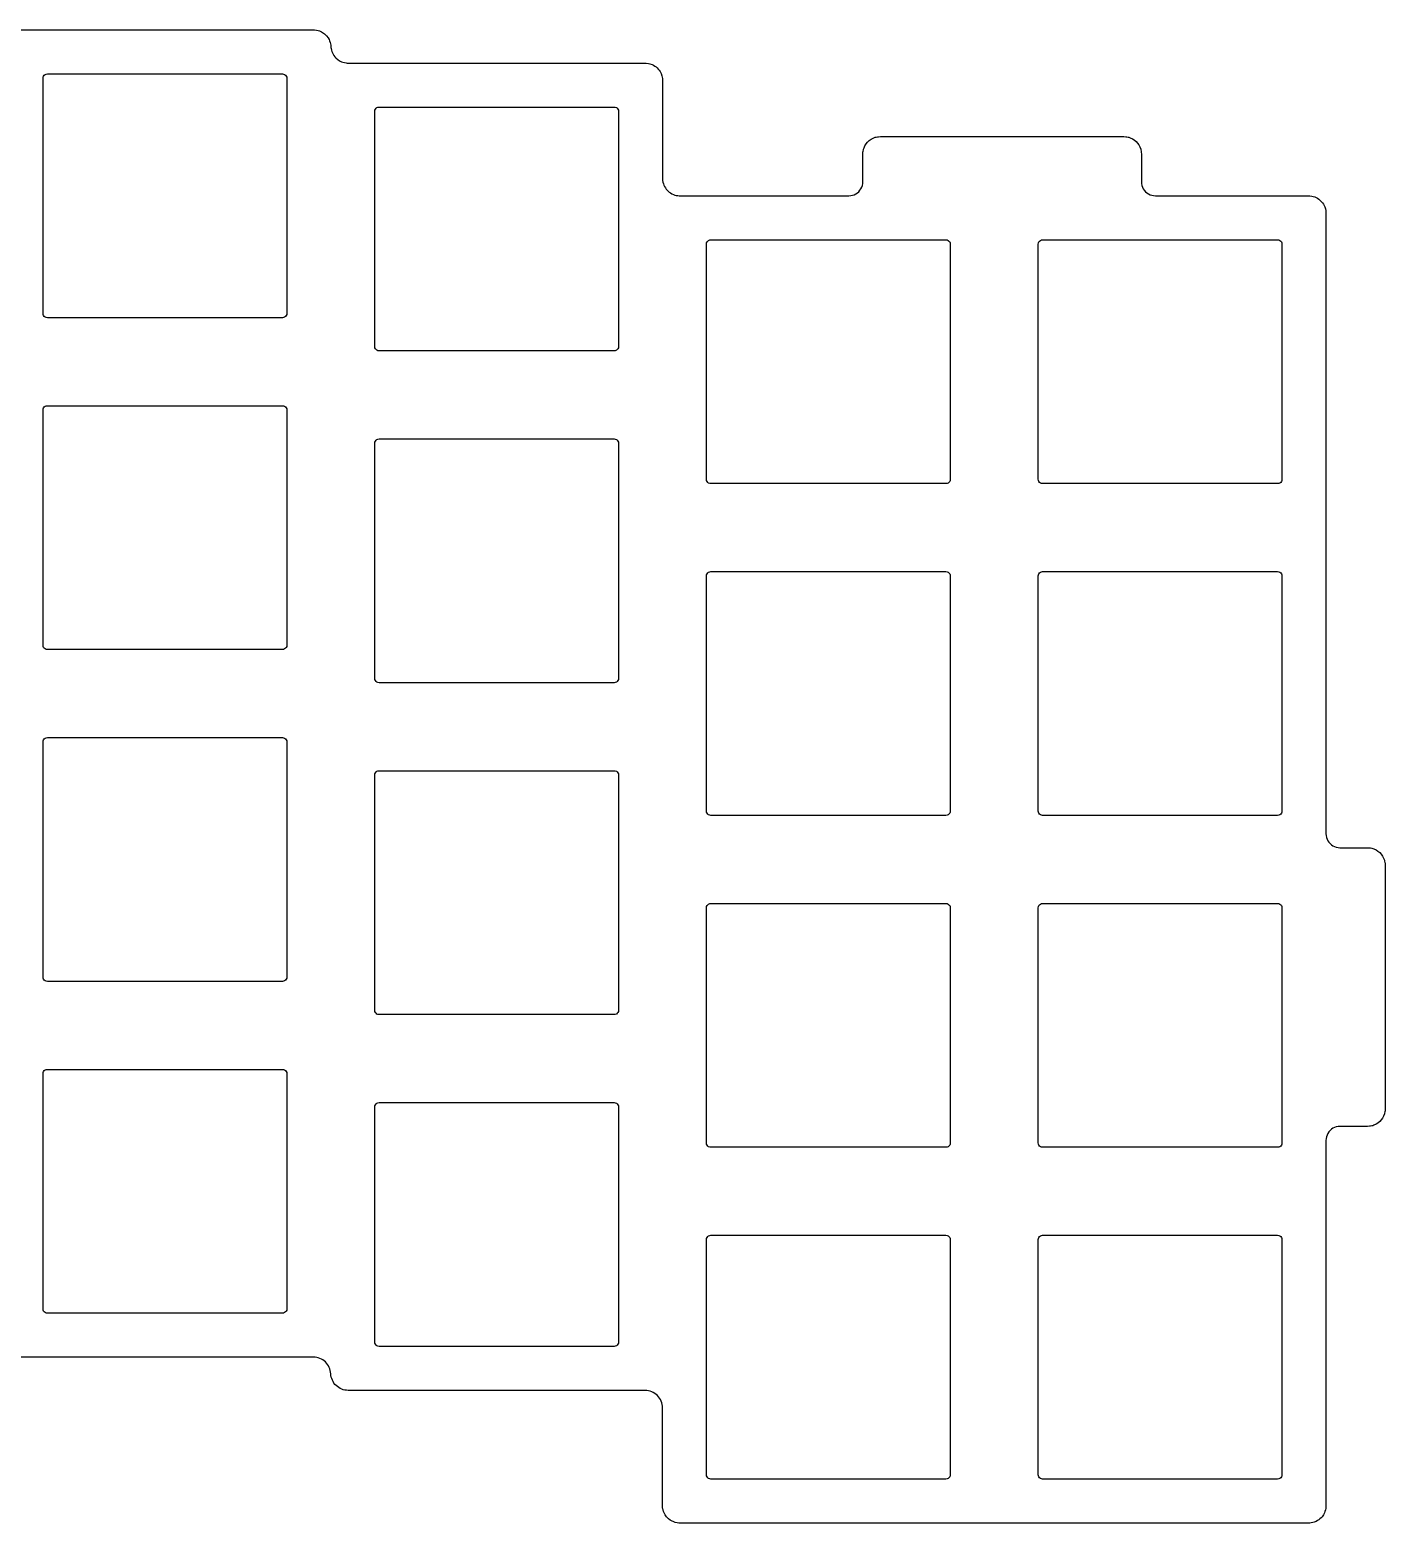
# Model space of a CAD drawing. Header units: millimetres. Extents: x 51 to 193, y -133 to -18.
# Drawn here: x 115.2 to 193, y -104.8 to -19 of the extents above; entities that cross this region are included whole.
import ezdxf

# ---------------------------------------------------------------- set-up
doc = ezdxf.new("R2010")
doc.units = ezdxf.units.MM

msp = doc.modelspace()

# ---------------------------------------------------------------- linework, layer by layer
for p, q in [((114.404, -19.05), (131.437, -19.05)), ((131.437, -19.05), (131.513, -19.053)), ((131.513, -19.053), (131.63, -19.068)), ((131.63, -19.068), (131.712, -19.087)), ((131.712, -19.087), (131.793, -19.113)), ((131.793, -19.113), (131.916, -19.169)), ((131.916, -19.169), (132.017, -19.23)), ((132.017, -19.23), (132.084, -19.282)), ((132.084, -19.282), (132.147, -19.339)), ((132.147, -19.339), (132.205, -19.4)), ((132.205, -19.4), (132.285, -19.509)), ((132.285, -19.509), (132.343, -19.612)), ((132.343, -19.612), (132.377, -19.689)), ((132.377, -19.689), (132.404, -19.77)), ((132.404, -19.77), (132.425, -19.852)), ((132.425, -19.852), (132.438, -19.932)), ((132.438, -19.932), (132.451, -20.058)), ((132.451, -20.058), (132.459, -20.115)), ((132.459, -20.115), (132.481, -20.219)), ((132.481, -20.219), (132.507, -20.3)), ((132.507, -20.3), (132.54, -20.378)), ((132.54, -20.378), (132.579, -20.453)), ((132.579, -20.453), (132.624, -20.524)), ((132.624, -20.524), (132.675, -20.591)), ((132.675, -20.591), (132.731, -20.654)), ((132.731, -20.654), (132.859, -20.765)), ((132.859, -20.765), (132.93, -20.811)), ((132.93, -20.811), (132.989, -20.844)), ((132.989, -20.844), (133.066, -20.879)), ((133.066, -20.879), (133.145, -20.908)), ((133.145, -20.908), (133.227, -20.93)), ((133.227, -20.93), (133.327, -20.947)), ((133.327, -20.947), (133.394, -20.953)), ((133.394, -20.953), (133.462, -20.955)), ((133.462, -20.955), (150.486, -20.955)), ((150.486, -20.955), (150.565, -20.958)), ((150.565, -20.958), (150.686, -20.974)), ((150.686, -20.974), (150.77, -20.994)), ((150.77, -20.994), (150.901, -21.042)), ((150.901, -21.042), (150.98, -21.081)), ((150.98, -21.081), (151.054, -21.126)), ((151.054, -21.126), (151.124, -21.178)), ((151.124, -21.178), (151.189, -21.236)), ((151.189, -21.236), (151.249, -21.299)), ((151.249, -21.299), (151.304, -21.368)), ((151.304, -21.368), (151.352, -21.44)), ((115.92, -21.825), (115.929, -21.76)), ((115.92, -35.325), (115.92, -21.825)), ((115.929, -21.76), (115.953, -21.7)), ((115.953, -21.7), (115.993, -21.648)), ((115.993, -21.648), (116.045, -21.608)), ((116.045, -21.608), (116.105, -21.584)), ((116.105, -21.584), (116.17, -21.575)), ((116.17, -21.575), (129.67, -21.575)), ((129.67, -21.575), (129.735, -21.584)), ((129.735, -21.584), (129.795, -21.608)), ((129.795, -21.608), (129.847, -21.648)), ((129.847, -21.648), (129.887, -21.7)), ((129.887, -21.7), (129.911, -21.76)), ((129.911, -21.76), (129.92, -21.825)), ((129.92, -21.825), (129.92, -35.325)), ((151.352, -21.44), (151.408, -21.549)), ((151.408, -21.549), (151.456, -21.68)), ((151.456, -21.68), (151.476, -21.764)), ((151.476, -21.764), (151.489, -21.851)), ((151.489, -21.851), (151.495, -21.964)), ((151.495, -21.964), (151.495, -27.558)), ((134.97, -23.73), (134.979, -23.665)), ((134.97, -37.23), (134.97, -23.73)), ((134.979, -23.665), (135.003, -23.605)), ((135.003, -23.605), (135.043, -23.553)), ((135.043, -23.553), (135.095, -23.513)), ((135.095, -23.513), (135.155, -23.489)), ((135.155, -23.489), (135.22, -23.48)), ((135.22, -23.48), (148.72, -23.48)), ((148.72, -23.48), (148.785, -23.489)), ((148.785, -23.489), (148.845, -23.513)), ((148.845, -23.513), (148.897, -23.553)), ((148.897, -23.553), (148.937, -23.605)), ((148.937, -23.605), (148.961, -23.665)), ((148.961, -23.665), (148.97, -23.73)), ((148.97, -23.73), (148.97, -37.23)), ((163.068, -25.817), (163.122, -25.698)), ((163.122, -25.698), (163.192, -25.588)), ((163.192, -25.588), (163.276, -25.488)), ((163.276, -25.488), (163.372, -25.399)), ((163.372, -25.399), (163.478, -25.324)), ((163.478, -25.324), (163.594, -25.263)), ((163.594, -25.263), (163.716, -25.217)), ((163.716, -25.217), (163.767, -25.204)), ((163.767, -25.204), (163.844, -25.189)), ((163.844, -25.189), (163.896, -25.182)), ((163.896, -25.182), (164.013, -25.175)), ((164.013, -25.175), (177.987, -25.175)), ((177.987, -25.175), (178.104, -25.182)), ((178.104, -25.182), (178.156, -25.189)), ((178.156, -25.189), (178.233, -25.204)), ((178.233, -25.204), (178.284, -25.217)), ((178.284, -25.217), (178.358, -25.243)), ((178.358, -25.243), (178.477, -25.297)), ((178.477, -25.297), (178.587, -25.367)), ((178.587, -25.367), (178.687, -25.451)), ((178.687, -25.451), (178.776, -25.547)), ((178.776, -25.547), (178.851, -25.653)), ((178.851, -25.653), (178.912, -25.769)), ((163, -26.188), (163.007, -26.071)), ((163, -27.775), (163, -26.188)), ((163.007, -26.071), (163.014, -26.019)), ((163.014, -26.019), (163.029, -25.942)), ((163.029, -25.942), (163.042, -25.891)), ((163.042, -25.891), (163.068, -25.817)), ((178.912, -25.769), (178.958, -25.891)), ((178.958, -25.891), (178.971, -25.942)), ((178.971, -25.942), (178.986, -26.019)), ((178.986, -26.019), (178.993, -26.071)), ((178.993, -26.071), (179, -26.188)), ((179, -26.188), (179, -27.775)), ((151.495, -27.558), (151.497, -27.627)), ((151.497, -27.627), (151.503, -27.697)), ((151.503, -27.697), (151.522, -27.8)), ((151.522, -27.8), (151.545, -27.884)), ((151.545, -27.884), (151.575, -27.965)), ((151.575, -27.965), (151.613, -28.044)), ((151.613, -28.044), (151.657, -28.119)), ((151.657, -28.119), (151.708, -28.19)), ((151.708, -28.19), (151.764, -28.256)), ((151.764, -28.256), (151.826, -28.317)), ((162.766, -28.341), (162.835, -28.262)), ((162.835, -28.262), (162.893, -28.175)), ((162.893, -28.175), (162.939, -28.081)), ((162.939, -28.081), (162.973, -27.982)), ((162.973, -27.982), (162.993, -27.879)), ((162.993, -27.879), (163, -27.775)), ((179, -27.775), (179.007, -27.879)), ((179.007, -27.879), (179.027, -27.982)), ((179.027, -27.982), (179.061, -28.081)), ((179.061, -28.081), (179.107, -28.175)), ((179.107, -28.175), (179.165, -28.262)), ((179.165, -28.262), (179.234, -28.341)), ((151.826, -28.317), (151.88, -28.362)), ((151.88, -28.362), (151.951, -28.413)), ((151.951, -28.413), (152.026, -28.457)), ((152.026, -28.457), (152.121, -28.501)), ((152.121, -28.501), (152.203, -28.53)), ((152.203, -28.53), (152.287, -28.552)), ((152.287, -28.552), (152.373, -28.567)), ((152.373, -28.567), (152.443, -28.573)), ((152.443, -28.573), (152.512, -28.575)), ((152.512, -28.575), (162.2, -28.575)), ((162.2, -28.575), (162.304, -28.568)), ((162.304, -28.568), (162.407, -28.548)), ((162.407, -28.548), (162.506, -28.514)), ((162.506, -28.514), (162.6, -28.468)), ((162.6, -28.468), (162.687, -28.41)), ((162.687, -28.41), (162.766, -28.341)), ((179.234, -28.341), (179.313, -28.41)), ((179.313, -28.41), (179.4, -28.468)), ((179.4, -28.468), (179.494, -28.514)), ((179.494, -28.514), (179.593, -28.548)), ((179.593, -28.548), (179.696, -28.568)), ((179.696, -28.568), (179.8, -28.575)), ((179.8, -28.575), (188.586, -28.575)), ((188.586, -28.575), (188.665, -28.578)), ((188.665, -28.578), (188.786, -28.594)), ((188.786, -28.594), (188.87, -28.614)), ((188.87, -28.614), (188.953, -28.642)), ((188.953, -28.642), (189.033, -28.677)), ((189.033, -28.677), (189.11, -28.718)), ((189.11, -28.718), (189.182, -28.766)), ((189.182, -28.766), (189.289, -28.856)), ((189.289, -28.856), (189.349, -28.919)), ((189.349, -28.919), (189.404, -28.988)), ((189.404, -28.988), (189.452, -29.06)), ((189.452, -29.06), (189.493, -29.137)), ((189.493, -29.137), (189.528, -29.217)), ((189.528, -29.217), (189.565, -29.333)), ((189.565, -29.333), (189.582, -29.419)), ((189.582, -29.419), (189.592, -29.505)), ((189.592, -29.505), (189.595, -29.584)), ((189.595, -29.584), (189.595, -65.2)), ((154.02, -31.35), (154.029, -31.285)), ((154.02, -44.85), (154.02, -31.35)), ((154.029, -31.285), (154.053, -31.225)), ((154.053, -31.225), (154.093, -31.173)), ((154.093, -31.173), (154.145, -31.133)), ((154.145, -31.133), (154.205, -31.109)), ((154.205, -31.109), (154.27, -31.1)), ((154.27, -31.1), (167.77, -31.1)), ((167.77, -31.1), (167.835, -31.109)), ((167.835, -31.109), (167.895, -31.133)), ((167.895, -31.133), (167.947, -31.173)), ((167.947, -31.173), (167.987, -31.225)), ((167.987, -31.225), (168.011, -31.285)), ((168.011, -31.285), (168.02, -31.35)), ((168.02, -31.35), (168.02, -44.85)), ((173.07, -31.35), (173.079, -31.285)), ((173.07, -44.85), (173.07, -31.35)), ((173.079, -31.285), (173.103, -31.225)), ((173.103, -31.225), (173.143, -31.173)), ((173.143, -31.173), (173.195, -31.133)), ((173.195, -31.133), (173.255, -31.109)), ((173.255, -31.109), (173.32, -31.1)), ((173.32, -31.1), (186.82, -31.1)), ((186.82, -31.1), (186.885, -31.109)), ((186.885, -31.109), (186.945, -31.133)), ((186.945, -31.133), (186.997, -31.173)), ((186.997, -31.173), (187.037, -31.225)), ((187.037, -31.225), (187.061, -31.285)), ((187.061, -31.285), (187.07, -31.35)), ((187.07, -31.35), (187.07, -44.85)), ((115.929, -35.39), (115.92, -35.325)), ((115.953, -35.45), (115.929, -35.39)), ((115.993, -35.502), (115.953, -35.45)), ((116.045, -35.542), (115.993, -35.502)), ((116.105, -35.566), (116.045, -35.542)), ((116.17, -35.575), (116.105, -35.566)), ((129.67, -35.575), (116.17, -35.575)), ((129.735, -35.566), (129.67, -35.575)), ((129.795, -35.542), (129.735, -35.566)), ((129.847, -35.502), (129.795, -35.542)), ((129.887, -35.45), (129.847, -35.502)), ((129.911, -35.39), (129.887, -35.45)), ((129.92, -35.325), (129.911, -35.39)), ((134.979, -37.295), (134.97, -37.23)), ((135.003, -37.355), (134.979, -37.295)), ((135.043, -37.407), (135.003, -37.355)), ((135.095, -37.447), (135.043, -37.407)), ((135.155, -37.471), (135.095, -37.447)), ((135.22, -37.48), (135.155, -37.471)), ((148.72, -37.48), (135.22, -37.48)), ((148.785, -37.471), (148.72, -37.48)), ((148.845, -37.447), (148.785, -37.471)), ((148.897, -37.407), (148.845, -37.447)), ((148.937, -37.355), (148.897, -37.407)), ((148.961, -37.295), (148.937, -37.355)), ((148.97, -37.23), (148.961, -37.295)), ((115.92, -40.875), (115.929, -40.81)), ((115.92, -54.375), (115.92, -40.875)), ((115.929, -40.81), (115.953, -40.75)), ((115.953, -40.75), (115.993, -40.698)), ((115.993, -40.698), (116.045, -40.658)), ((116.045, -40.658), (116.105, -40.634)), ((116.105, -40.634), (116.17, -40.625)), ((116.17, -40.625), (129.67, -40.625)), ((129.67, -40.625), (129.735, -40.634)), ((129.735, -40.634), (129.795, -40.658)), ((129.795, -40.658), (129.847, -40.698)), ((129.847, -40.698), (129.887, -40.75)), ((129.887, -40.75), (129.911, -40.81)), ((129.911, -40.81), (129.92, -40.875)), ((129.92, -40.875), (129.92, -54.375)), ((134.97, -42.78), (134.979, -42.715)), ((134.97, -56.28), (134.97, -42.78)), ((134.979, -42.715), (135.003, -42.655)), ((135.003, -42.655), (135.043, -42.603)), ((135.043, -42.603), (135.095, -42.563)), ((135.095, -42.563), (135.155, -42.539)), ((135.155, -42.539), (135.22, -42.53)), ((135.22, -42.53), (148.72, -42.53)), ((148.72, -42.53), (148.785, -42.539)), ((148.785, -42.539), (148.845, -42.563)), ((148.845, -42.563), (148.897, -42.603)), ((148.897, -42.603), (148.937, -42.655)), ((148.937, -42.655), (148.961, -42.715)), ((148.961, -42.715), (148.97, -42.78)), ((148.97, -42.78), (148.97, -56.28)), ((154.029, -44.915), (154.02, -44.85)), ((154.053, -44.975), (154.029, -44.915)), ((154.093, -45.027), (154.053, -44.975)), ((154.145, -45.067), (154.093, -45.027)), ((154.205, -45.091), (154.145, -45.067)), ((154.27, -45.1), (154.205, -45.091)), ((167.77, -45.1), (154.27, -45.1)), ((167.835, -45.091), (167.77, -45.1)), ((167.895, -45.067), (167.835, -45.091)), ((167.947, -45.027), (167.895, -45.067)), ((167.987, -44.975), (167.947, -45.027)), ((168.011, -44.915), (167.987, -44.975)), ((168.02, -44.85), (168.011, -44.915)), ((173.079, -44.915), (173.07, -44.85)), ((173.103, -44.975), (173.079, -44.915)), ((173.143, -45.027), (173.103, -44.975)), ((173.195, -45.067), (173.143, -45.027)), ((173.255, -45.091), (173.195, -45.067)), ((173.32, -45.1), (173.255, -45.091)), ((186.82, -45.1), (173.32, -45.1)), ((186.885, -45.091), (186.82, -45.1)), ((186.945, -45.067), (186.885, -45.091)), ((186.997, -45.027), (186.945, -45.067)), ((187.037, -44.975), (186.997, -45.027)), ((187.061, -44.915), (187.037, -44.975)), ((187.07, -44.85), (187.061, -44.915)), ((154.02, -50.4), (154.029, -50.335)), ((154.02, -63.9), (154.02, -50.4)), ((154.029, -50.335), (154.053, -50.275)), ((154.053, -50.275), (154.093, -50.223)), ((154.093, -50.223), (154.145, -50.183)), ((154.145, -50.183), (154.205, -50.159)), ((154.205, -50.159), (154.27, -50.15)), ((154.27, -50.15), (167.77, -50.15)), ((167.77, -50.15), (167.835, -50.159)), ((167.835, -50.159), (167.895, -50.183)), ((167.895, -50.183), (167.947, -50.223)), ((167.947, -50.223), (167.987, -50.275)), ((167.987, -50.275), (168.011, -50.335)), ((168.011, -50.335), (168.02, -50.4)), ((168.02, -50.4), (168.02, -63.9)), ((173.07, -50.4), (173.079, -50.335)), ((173.07, -63.9), (173.07, -50.4)), ((173.079, -50.335), (173.103, -50.275)), ((173.103, -50.275), (173.143, -50.223)), ((173.143, -50.223), (173.195, -50.183)), ((173.195, -50.183), (173.255, -50.159)), ((173.255, -50.159), (173.32, -50.15)), ((173.32, -50.15), (186.82, -50.15)), ((186.82, -50.15), (186.885, -50.159)), ((186.885, -50.159), (186.945, -50.183)), ((186.945, -50.183), (186.997, -50.223)), ((186.997, -50.223), (187.037, -50.275)), ((187.037, -50.275), (187.061, -50.335)), ((187.061, -50.335), (187.07, -50.4)), ((187.07, -50.4), (187.07, -63.9)), ((115.929, -54.44), (115.92, -54.375)), ((115.953, -54.5), (115.929, -54.44)), ((115.993, -54.552), (115.953, -54.5)), ((116.045, -54.592), (115.993, -54.552)), ((116.105, -54.616), (116.045, -54.592)), ((116.17, -54.625), (116.105, -54.616)), ((129.67, -54.625), (116.17, -54.625)), ((129.735, -54.616), (129.67, -54.625)), ((129.795, -54.592), (129.735, -54.616)), ((129.847, -54.552), (129.795, -54.592)), ((129.887, -54.5), (129.847, -54.552)), ((129.911, -54.44), (129.887, -54.5)), ((129.92, -54.375), (129.911, -54.44)), ((134.979, -56.345), (134.97, -56.28)), ((135.003, -56.405), (134.979, -56.345)), ((135.043, -56.457), (135.003, -56.405)), ((135.095, -56.497), (135.043, -56.457)), ((135.155, -56.521), (135.095, -56.497)), ((135.22, -56.53), (135.155, -56.521)), ((148.72, -56.53), (135.22, -56.53)), ((148.785, -56.521), (148.72, -56.53)), ((148.845, -56.497), (148.785, -56.521)), ((148.897, -56.457), (148.845, -56.497)), ((148.937, -56.405), (148.897, -56.457)), ((148.961, -56.345), (148.937, -56.405)), ((148.97, -56.28), (148.961, -56.345)), ((115.92, -59.925), (115.929, -59.86)), ((115.92, -73.425), (115.92, -59.925)), ((115.929, -59.86), (115.953, -59.8)), ((115.953, -59.8), (115.993, -59.748)), ((115.993, -59.748), (116.045, -59.708)), ((116.045, -59.708), (116.105, -59.684)), ((116.105, -59.684), (116.17, -59.675)), ((116.17, -59.675), (129.67, -59.675)), ((129.67, -59.675), (129.735, -59.684)), ((129.735, -59.684), (129.795, -59.708)), ((129.795, -59.708), (129.847, -59.748)), ((129.847, -59.748), (129.887, -59.8)), ((129.887, -59.8), (129.911, -59.86)), ((129.911, -59.86), (129.92, -59.925)), ((129.92, -59.925), (129.92, -73.425)), ((134.979, -61.765), (135.003, -61.705)), ((135.003, -61.705), (135.043, -61.653)), ((135.043, -61.653), (135.095, -61.613)), ((135.095, -61.613), (135.155, -61.589)), ((135.155, -61.589), (135.22, -61.58)), ((135.22, -61.58), (148.72, -61.58)), ((148.72, -61.58), (148.785, -61.589)), ((148.785, -61.589), (148.845, -61.613)), ((148.845, -61.613), (148.897, -61.653)), ((148.897, -61.653), (148.937, -61.705)), ((148.937, -61.705), (148.961, -61.765)), ((134.97, -61.83), (134.979, -61.765)), ((134.97, -75.33), (134.97, -61.83)), ((148.961, -61.765), (148.97, -61.83)), ((148.97, -61.83), (148.97, -75.33)), ((154.029, -63.965), (154.02, -63.9)), ((154.053, -64.025), (154.029, -63.965)), ((154.093, -64.077), (154.053, -64.025)), ((154.145, -64.117), (154.093, -64.077)), ((154.205, -64.141), (154.145, -64.117)), ((154.27, -64.15), (154.205, -64.141)), ((167.77, -64.15), (154.27, -64.15)), ((167.835, -64.141), (167.77, -64.15)), ((167.895, -64.117), (167.835, -64.141)), ((167.947, -64.077), (167.895, -64.117)), ((167.987, -64.025), (167.947, -64.077)), ((168.011, -63.965), (167.987, -64.025)), ((168.02, -63.9), (168.011, -63.965)), ((173.079, -63.965), (173.07, -63.9)), ((173.103, -64.025), (173.079, -63.965)), ((173.143, -64.077), (173.103, -64.025)), ((173.195, -64.117), (173.143, -64.077)), ((173.255, -64.141), (173.195, -64.117)), ((173.32, -64.15), (173.255, -64.141)), ((186.82, -64.15), (173.32, -64.15)), ((186.885, -64.141), (186.82, -64.15)), ((186.945, -64.117), (186.885, -64.141)), ((186.997, -64.077), (186.945, -64.117)), ((187.037, -64.025), (186.997, -64.077)), ((187.061, -63.965), (187.037, -64.025)), ((187.07, -63.9), (187.061, -63.965)), ((189.595, -65.2), (189.602, -65.304)), ((189.602, -65.304), (189.622, -65.407)), ((189.622, -65.407), (189.656, -65.506)), ((189.656, -65.506), (189.702, -65.6)), ((189.702, -65.6), (189.76, -65.687)), ((189.76, -65.687), (189.829, -65.766)), ((189.829, -65.766), (189.908, -65.835)), ((189.908, -65.835), (189.995, -65.893)), ((189.995, -65.893), (190.089, -65.939)), ((190.089, -65.939), (190.188, -65.973)), ((190.188, -65.973), (190.291, -65.993)), ((190.291, -65.993), (190.395, -66)), ((190.395, -66), (191.982, -66)), ((191.982, -66), (192.099, -66.007)), ((192.099, -66.007), (192.151, -66.014)), ((192.151, -66.014), (192.228, -66.029)), ((192.228, -66.029), (192.279, -66.042)), ((192.279, -66.042), (192.353, -66.068)), ((192.353, -66.068), (192.472, -66.122)), ((192.472, -66.122), (192.582, -66.192)), ((192.582, -66.192), (192.682, -66.276)), ((192.682, -66.276), (192.771, -66.372)), ((192.771, -66.372), (192.846, -66.478)), ((192.846, -66.478), (192.907, -66.594)), ((192.907, -66.594), (192.953, -66.716)), ((192.953, -66.716), (192.966, -66.767)), ((192.966, -66.767), (192.981, -66.844)), ((192.981, -66.844), (192.988, -66.896)), ((192.988, -66.896), (192.995, -67.013)), ((192.995, -67.013), (192.995, -80.987)), ((154.02, -69.45), (154.029, -69.385)), ((154.029, -69.385), (154.053, -69.325)), ((154.053, -69.325), (154.093, -69.273)), ((154.093, -69.273), (154.145, -69.233)), ((154.145, -69.233), (154.205, -69.209)), ((154.205, -69.209), (154.27, -69.2)), ((154.27, -69.2), (167.77, -69.2)), ((167.77, -69.2), (167.835, -69.209)), ((167.835, -69.209), (167.895, -69.233)), ((167.895, -69.233), (167.947, -69.273)), ((167.947, -69.273), (167.987, -69.325)), ((167.987, -69.325), (168.011, -69.385)), ((168.011, -69.385), (168.02, -69.45)), ((173.07, -69.45), (173.079, -69.385)), ((173.079, -69.385), (173.103, -69.325)), ((173.103, -69.325), (173.143, -69.273)), ((173.143, -69.273), (173.195, -69.233)), ((173.195, -69.233), (173.255, -69.209)), ((173.255, -69.209), (173.32, -69.2)), ((173.32, -69.2), (186.82, -69.2)), ((186.82, -69.2), (186.885, -69.209)), ((186.885, -69.209), (186.945, -69.233)), ((186.945, -69.233), (186.997, -69.273)), ((186.997, -69.273), (187.037, -69.325)), ((187.037, -69.325), (187.061, -69.385)), ((187.061, -69.385), (187.07, -69.45)), ((154.02, -82.95), (154.02, -69.45)), ((168.02, -69.45), (168.02, -82.95)), ((173.07, -82.95), (173.07, -69.45)), ((187.07, -69.45), (187.07, -82.95)), ((115.929, -73.49), (115.92, -73.425)), ((115.953, -73.55), (115.929, -73.49)), ((115.993, -73.602), (115.953, -73.55)), ((116.045, -73.642), (115.993, -73.602)), ((116.105, -73.666), (116.045, -73.642)), ((116.17, -73.675), (116.105, -73.666)), ((129.67, -73.675), (116.17, -73.675)), ((129.735, -73.666), (129.67, -73.675)), ((129.795, -73.642), (129.735, -73.666)), ((129.847, -73.602), (129.795, -73.642)), ((129.887, -73.55), (129.847, -73.602)), ((129.911, -73.49), (129.887, -73.55)), ((129.92, -73.425), (129.911, -73.49)), ((134.979, -75.395), (134.97, -75.33)), ((135.003, -75.455), (134.979, -75.395)), ((148.961, -75.395), (148.937, -75.455)), ((148.97, -75.33), (148.961, -75.395)), ((135.043, -75.507), (135.003, -75.455)), ((135.095, -75.547), (135.043, -75.507)), ((135.155, -75.571), (135.095, -75.547)), ((135.22, -75.58), (135.155, -75.571)), ((148.72, -75.58), (135.22, -75.58)), ((148.785, -75.571), (148.72, -75.58)), ((148.845, -75.547), (148.785, -75.571)), ((148.897, -75.507), (148.845, -75.547)), ((148.937, -75.455), (148.897, -75.507)), ((115.929, -78.91), (115.953, -78.85)), ((115.953, -78.85), (115.993, -78.798)), ((115.993, -78.798), (116.045, -78.758)), ((116.045, -78.758), (116.105, -78.734)), ((116.105, -78.734), (116.17, -78.725)), ((116.17, -78.725), (129.67, -78.725)), ((129.67, -78.725), (129.735, -78.734)), ((129.735, -78.734), (129.795, -78.758)), ((129.795, -78.758), (129.847, -78.798)), ((129.847, -78.798), (129.887, -78.85)), ((129.887, -78.85), (129.911, -78.91)), ((115.92, -78.975), (115.929, -78.91)), ((115.92, -92.475), (115.92, -78.975)), ((129.911, -78.91), (129.92, -78.975)), ((129.92, -78.975), (129.92, -92.475)), ((134.97, -80.88), (134.979, -80.815)), ((134.97, -94.38), (134.97, -80.88)), ((134.979, -80.815), (135.003, -80.755)), ((135.003, -80.755), (135.043, -80.703)), ((135.043, -80.703), (135.095, -80.663)), ((135.095, -80.663), (135.155, -80.639)), ((135.155, -80.639), (135.22, -80.63)), ((135.22, -80.63), (148.72, -80.63)), ((148.72, -80.63), (148.785, -80.639)), ((148.785, -80.639), (148.845, -80.663)), ((148.845, -80.663), (148.897, -80.703)), ((148.897, -80.703), (148.937, -80.755)), ((148.937, -80.755), (148.961, -80.815)), ((148.961, -80.815), (148.97, -80.88)), ((148.97, -80.88), (148.97, -94.38)), ((192.907, -81.406), (192.846, -81.522)), ((192.953, -81.284), (192.907, -81.406)), ((192.966, -81.233), (192.953, -81.284)), ((192.981, -81.156), (192.966, -81.233)), ((192.988, -81.104), (192.981, -81.156)), ((192.995, -80.987), (192.988, -81.104)), ((189.829, -82.234), (189.76, -82.313)), ((189.908, -82.165), (189.829, -82.234)), ((189.995, -82.107), (189.908, -82.165)), ((190.089, -82.061), (189.995, -82.107)), ((190.188, -82.027), (190.089, -82.061)), ((190.291, -82.007), (190.188, -82.027)), ((190.395, -82), (190.291, -82.007)), ((191.982, -82), (190.395, -82)), ((192.099, -81.993), (191.982, -82)), ((192.151, -81.986), (192.099, -81.993)), ((192.228, -81.971), (192.151, -81.986)), ((192.279, -81.958), (192.228, -81.971)), ((192.353, -81.932), (192.279, -81.958)), ((192.472, -81.878), (192.353, -81.932)), ((192.582, -81.808), (192.472, -81.878)), ((192.682, -81.724), (192.582, -81.808)), ((192.771, -81.628), (192.682, -81.724)), ((192.846, -81.522), (192.771, -81.628)), ((154.029, -83.015), (154.02, -82.95)), ((154.053, -83.075), (154.029, -83.015)), ((154.093, -83.127), (154.053, -83.075)), ((154.145, -83.167), (154.093, -83.127)), ((167.947, -83.127), (167.895, -83.167)), ((167.987, -83.075), (167.947, -83.127)), ((168.011, -83.015), (167.987, -83.075)), ((168.02, -82.95), (168.011, -83.015)), ((173.079, -83.015), (173.07, -82.95)), ((173.103, -83.075), (173.079, -83.015)), ((173.143, -83.127), (173.103, -83.075)), ((173.195, -83.167), (173.143, -83.127)), ((186.997, -83.127), (186.945, -83.167)), ((187.037, -83.075), (186.997, -83.127)), ((187.061, -83.015), (187.037, -83.075)), ((187.07, -82.95), (187.061, -83.015)), ((189.602, -82.696), (189.595, -82.8)), ((189.595, -82.8), (189.595, -103.766)), ((189.622, -82.593), (189.602, -82.696)), ((189.656, -82.494), (189.622, -82.593)), ((189.702, -82.4), (189.656, -82.494)), ((189.76, -82.313), (189.702, -82.4)), ((154.205, -83.191), (154.145, -83.167)), ((154.27, -83.2), (154.205, -83.191)), ((167.77, -83.2), (154.27, -83.2)), ((167.835, -83.191), (167.77, -83.2)), ((167.895, -83.167), (167.835, -83.191)), ((173.255, -83.191), (173.195, -83.167)), ((173.32, -83.2), (173.255, -83.191)), ((186.82, -83.2), (173.32, -83.2)), ((186.885, -83.191), (186.82, -83.2)), ((186.945, -83.167), (186.885, -83.191)), ((154.093, -88.323), (154.145, -88.283)), ((154.145, -88.283), (154.205, -88.259)), ((154.205, -88.259), (154.27, -88.25)), ((154.27, -88.25), (167.77, -88.25)), ((167.77, -88.25), (167.835, -88.259)), ((167.835, -88.259), (167.895, -88.283)), ((167.895, -88.283), (167.947, -88.323)), ((173.143, -88.323), (173.195, -88.283)), ((173.195, -88.283), (173.255, -88.259)), ((173.255, -88.259), (173.32, -88.25)), ((173.32, -88.25), (186.82, -88.25)), ((186.82, -88.25), (186.885, -88.259)), ((186.885, -88.259), (186.945, -88.283)), ((186.945, -88.283), (186.997, -88.323)), ((154.02, -88.5), (154.029, -88.435)), ((154.02, -102), (154.02, -88.5)), ((154.029, -88.435), (154.053, -88.375)), ((154.053, -88.375), (154.093, -88.323)), ((167.947, -88.323), (167.987, -88.375)), ((167.987, -88.375), (168.011, -88.435)), ((168.011, -88.435), (168.02, -88.5)), ((168.02, -88.5), (168.02, -102)), ((173.07, -88.5), (173.079, -88.435)), ((173.07, -102), (173.07, -88.5)), ((173.079, -88.435), (173.103, -88.375)), ((173.103, -88.375), (173.143, -88.323)), ((186.997, -88.323), (187.037, -88.375)), ((187.037, -88.375), (187.061, -88.435)), ((187.061, -88.435), (187.07, -88.5)), ((187.07, -88.5), (187.07, -102)), ((115.929, -92.54), (115.92, -92.475)), ((115.953, -92.6), (115.929, -92.54)), ((129.911, -92.54), (129.887, -92.6)), ((129.92, -92.475), (129.911, -92.54)), ((115.993, -92.652), (115.953, -92.6)), ((116.045, -92.692), (115.993, -92.652)), ((116.105, -92.716), (116.045, -92.692)), ((116.17, -92.725), (116.105, -92.716)), ((129.67, -92.725), (116.17, -92.725)), ((129.735, -92.716), (129.67, -92.725)), ((129.795, -92.692), (129.735, -92.716)), ((129.847, -92.652), (129.795, -92.692)), ((129.887, -92.6), (129.847, -92.652)), ((134.979, -94.445), (134.97, -94.38)), ((135.003, -94.505), (134.979, -94.445)), ((135.043, -94.557), (135.003, -94.505)), ((135.095, -94.597), (135.043, -94.557)), ((135.155, -94.621), (135.095, -94.597)), ((135.22, -94.63), (135.155, -94.621)), ((148.72, -94.63), (135.22, -94.63)), ((148.785, -94.621), (148.72, -94.63)), ((148.845, -94.597), (148.785, -94.621)), ((148.897, -94.557), (148.845, -94.597)), ((148.937, -94.505), (148.897, -94.557)), ((148.961, -94.445), (148.937, -94.505)), ((148.97, -94.38), (148.961, -94.445)), ((131.445, -95.245), (114.395, -95.245)), ((131.54, -95.25), (131.445, -95.245)), ((131.635, -95.263), (131.54, -95.25)), ((131.727, -95.286), (131.635, -95.263)), ((131.817, -95.317), (131.727, -95.286)), ((131.904, -95.357), (131.817, -95.317)), ((131.986, -95.404), (131.904, -95.357)), ((132.064, -95.46), (131.986, -95.404)), ((132.136, -95.522), (132.064, -95.46)), ((132.202, -95.591), (132.136, -95.522)), ((132.261, -95.666), (132.202, -95.591)), ((132.312, -95.747), (132.261, -95.666)), ((132.355, -95.831), (132.312, -95.747)), ((132.391, -95.92), (132.355, -95.831)), ((132.417, -96.011), (132.391, -95.92)), ((132.435, -96.105), (132.417, -96.011)), ((132.444, -96.2), (132.435, -96.105)), ((132.453, -96.295), (132.444, -96.2)), ((132.471, -96.389), (132.453, -96.295)), ((132.497, -96.48), (132.471, -96.389)), ((132.533, -96.569), (132.497, -96.48)), ((132.576, -96.653), (132.533, -96.569)), ((132.627, -96.734), (132.576, -96.653)), ((132.686, -96.809), (132.627, -96.734)), ((132.752, -96.878), (132.686, -96.809)), ((132.824, -96.94), (132.752, -96.878)), ((132.902, -96.996), (132.824, -96.94)), ((132.984, -97.043), (132.902, -96.996)), ((133.071, -97.083), (132.984, -97.043)), ((133.161, -97.114), (133.071, -97.083)), ((133.253, -97.137), (133.161, -97.114)), ((133.348, -97.15), (133.253, -97.137)), ((133.443, -97.155), (133.348, -97.15)), ((150.495, -97.155), (133.443, -97.155)), ((150.593, -97.16), (150.495, -97.155)), ((150.69, -97.174), (150.593, -97.16)), ((150.785, -97.198), (150.69, -97.174)), ((150.878, -97.231), (150.785, -97.198)), ((150.966, -97.273), (150.878, -97.231)), ((151.051, -97.324), (150.966, -97.273)), ((151.129, -97.382), (151.051, -97.324)), ((151.202, -97.448), (151.129, -97.382)), ((151.268, -97.521), (151.202, -97.448)), ((151.326, -97.599), (151.268, -97.521)), ((151.377, -97.684), (151.326, -97.599)), ((151.419, -97.772), (151.377, -97.684)), ((151.452, -97.865), (151.419, -97.772)), ((151.476, -97.96), (151.452, -97.865)), ((151.49, -98.057), (151.476, -97.96)), ((151.495, -98.155), (151.49, -98.057)), ((151.495, -101.292), (151.495, -98.155)), ((151.495, -103.784), (151.495, -101.292)), ((154.029, -102.065), (154.02, -102)), ((168.02, -102), (168.011, -102.065)), ((173.079, -102.065), (173.07, -102)), ((187.07, -102), (187.061, -102.065)), ((154.053, -102.125), (154.029, -102.065)), ((154.093, -102.177), (154.053, -102.125)), ((154.145, -102.217), (154.093, -102.177)), ((154.205, -102.241), (154.145, -102.217)), ((154.27, -102.25), (154.205, -102.241)), ((167.77, -102.25), (154.27, -102.25)), ((167.835, -102.241), (167.77, -102.25)), ((167.895, -102.217), (167.835, -102.241)), ((167.947, -102.177), (167.895, -102.217)), ((167.987, -102.125), (167.947, -102.177)), ((168.011, -102.065), (167.987, -102.125)), ((173.103, -102.125), (173.079, -102.065)), ((173.143, -102.177), (173.103, -102.125)), ((173.195, -102.217), (173.143, -102.177)), ((173.255, -102.241), (173.195, -102.217)), ((173.32, -102.25), (173.255, -102.241)), ((186.82, -102.25), (173.32, -102.25)), ((186.885, -102.241), (186.82, -102.25)), ((186.945, -102.217), (186.885, -102.241)), ((186.997, -102.177), (186.945, -102.217)), ((187.037, -102.125), (186.997, -102.177)), ((187.061, -102.065), (187.037, -102.125)), ((151.501, -103.879), (151.495, -103.784)), ((151.514, -103.966), (151.501, -103.879)), ((151.525, -104.017), (151.514, -103.966)), ((151.55, -104.1), (151.525, -104.017)), ((151.582, -104.181), (151.55, -104.1)), ((151.638, -104.29), (151.582, -104.181)), ((151.718, -104.404), (151.638, -104.29)), ((151.776, -104.469), (151.718, -104.404)), ((151.839, -104.529), (151.776, -104.469)), ((151.936, -104.604), (151.839, -104.529)), ((189.182, -104.584), (189.11, -104.632)), ((189.251, -104.529), (189.182, -104.584)), ((189.314, -104.469), (189.251, -104.529)), ((189.372, -104.404), (189.314, -104.469)), ((189.452, -104.29), (189.372, -104.404)), ((189.508, -104.181), (189.452, -104.29)), ((189.54, -104.1), (189.508, -104.181)), ((189.565, -104.017), (189.54, -104.1)), ((189.582, -103.931), (189.565, -104.017)), ((189.592, -103.845), (189.582, -103.931)), ((189.595, -103.766), (189.592, -103.845)), ((152.01, -104.649), (151.936, -104.604)), ((152.137, -104.708), (152.01, -104.649)), ((152.22, -104.736), (152.137, -104.708)), ((152.339, -104.762), (152.22, -104.736)), ((152.425, -104.772), (152.339, -104.762)), ((152.486, -104.775), (152.425, -104.772)), ((188.586, -104.775), (152.486, -104.775)), ((188.665, -104.772), (188.586, -104.775)), ((188.751, -104.762), (188.665, -104.772)), ((188.837, -104.745), (188.751, -104.762)), ((188.92, -104.72), (188.837, -104.745)), ((189.033, -104.673), (188.92, -104.72)), ((189.11, -104.632), (189.033, -104.673))]:
    msp.add_line(p, q)

doc.saveas('drawing.dxf')
